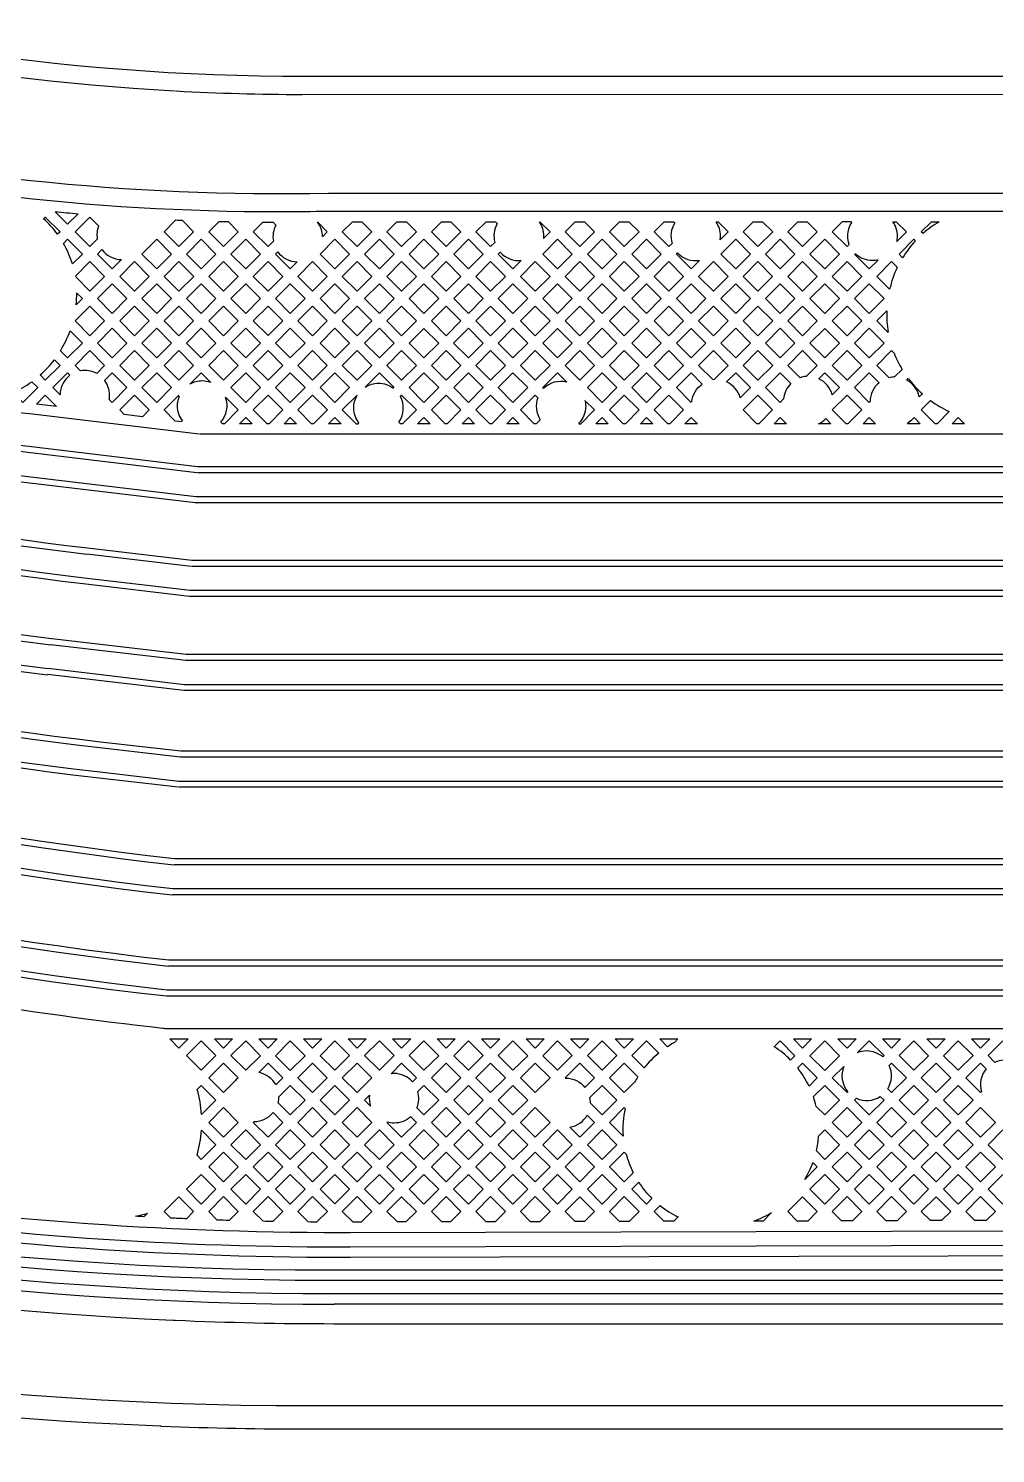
# Model space of a CAD drawing. Extents: x 3103 to 3424, y -52 to 175.
# Drawn here: x 3182.34 to 3189.28, y -17.54 to -7.31 of the extents above; entities that cross this region are included whole.
import ezdxf

# ---------------------------------------------------------------- set-up
doc = ezdxf.new("R2010")
doc.units = 0
doc.layers.add('gbr-dxf_layer0', color=7, linetype='Continuous')
doc.layers.add('gbr-outline-dxf_layer1', color=2, linetype='Continuous')

msp = doc.modelspace()

# ---------------------------------------------------------------- linework, layer by layer
at = {"layer": 'gbr-dxf_layer0'}
for p, q in [((3186.306, -7.653), (3185.036, -7.653)), ((3187.576, -7.653), (3186.306, -7.653)), ((3188.846, -7.653), (3187.576, -7.653)), ((3188.518, -9.18), (3188.426, -9.088)), ((3188.426, -9.408), (3188.497, -9.336)), ((3188.508, -9.49), (3188.426, -9.408)), ((3187.147, -9.727), (3187.251, -9.831)), ((3182.563, -9.938), (3182.511, -9.887)), ((3186.987, -9.887), (3187.093, -9.993)), ((3182.538, -10.022), (3182.394, -10.005)), ((3183.416, -9.941), (3183.31, -10.047)), ((3184.695, -9.941), (3184.589, -10.047)), ((3183.941, -10.146), (3183.851, -10.146)), ((3184.26, -10.146), (3184.171, -10.146)), ((3184.58, -10.146), (3184.491, -10.146)), ((3185.219, -10.146), (3185.13, -10.146)), ((3185.539, -10.146), (3185.45, -10.146)), ((3185.859, -10.146), (3185.769, -10.146)), ((3186.498, -10.146), (3186.409, -10.146)), ((3186.818, -10.146), (3186.729, -10.146)), ((3187.138, -10.146), (3187.048, -10.146)), ((3187.777, -10.146), (3187.688, -10.146)), ((3188.097, -10.146), (3188.007, -10.146)), ((3188.417, -10.146), (3188.327, -10.146)), ((3188.736, -10.146), (3188.647, -10.146)), ((3189.056, -10.146), (3188.967, -10.146)), ((3191.561, -10.714), (3183.536, -10.714)), ((3183.505, -11.171), (3182.756, -11.082)), ((3191.561, -11.171), (3183.508, -11.171)), ((3183.465, -11.846), (3182.498, -11.733)), ((3191.566, -11.846), (3183.468, -11.846)), ((3183.452, -12.061), (3182.472, -11.947)), ((3191.566, -12.062), (3183.455, -12.062)), ((3183.425, -12.54), (3182.848, -12.473)), ((3191.562, -13.313), (3183.383, -13.313)), ((3191.562, -13.528), (3183.371, -13.528)), ((3191.561, -14.255), (3183.329, -14.255)), ((3183.351, -14.563), (3183.482, -14.563)), ((3183.671, -14.563), (3183.801, -14.563)), ((3183.99, -14.563), (3184.121, -14.563)), ((3184.31, -14.563), (3184.441, -14.563)), ((3184.63, -14.563), (3184.76, -14.563)), ((3184.95, -14.563), (3185.08, -14.563)), ((3185.269, -14.563), (3185.4, -14.563)), ((3185.589, -14.563), (3185.72, -14.563)), ((3185.909, -14.563), (3186.039, -14.563)), ((3186.228, -14.563), (3186.359, -14.563)), ((3186.548, -14.563), (3186.679, -14.563)), ((3186.868, -14.563), (3186.998, -14.563)), ((3187.827, -14.563), (3187.958, -14.563)), ((3188.147, -14.563), (3188.277, -14.563)), ((3188.466, -14.563), (3188.597, -14.563)), ((3188.786, -14.563), (3188.917, -14.563)), ((3189.106, -14.563), (3189.236, -14.563)), ((3188.106, -14.842), (3188.189, -14.76)), ((3184.749, -15.002), (3184.784, -14.967)), ((3184.792, -15.045), (3184.749, -15.002)), ((3186.605, -15.26), (3186.507, -15.162)), ((3190.012, -15.941), (3184.646, -15.954)), ((3184.646, -16.056), (3190.012, -16.042))]:
    msp.add_line(p, q, dxfattribs=at)
at = {"layer": 'gbr-dxf_layer0', "linetype": 'Continuous'}
for points in [[(3185.036, -7.653), (3184.489, -7.653, -0.154892), (3174.641, -4.636, 0.091197), (3169.846, -2.465, 0.044548), (3167.16, -2.062)], [(3169.713, -2.564, -0.079641), (3169.721, -2.566, -0.001637), (3169.816, -2.589, -0.024256), (3171.155, -2.991, -0.02103), (3172.28, -3.443, -0.018687), (3173.245, -3.923, -0.026283), (3174.535, -4.717, 0.139031), (3183.385, -7.756)], [(3201.619, -5.116, 0.007658), (3201.175, -5.149, -0.00973), (3201.169, -5.15, 0.078656), (3196.76, -6.263, -0.080983), (3191.401, -7.595, -0.018393), (3191.388, -7.596, -0.018355), (3190.13, -7.653, -0.019843), (3190.116, -7.653, -0.016245), (3190.105, -7.653, -0.001648), (3189.993, -7.653), (3188.846, -7.653)], [(3194.915, -7.806, -0.054613), (3194.91, -7.807, -0.069281), (3189.993, -8.492), (3184.489, -8.492, -0.126131), (3176.259, -6.562)], [(3183.561, -10.221), (3182.365, -10.078, -0.015657), (3181.207, -9.902, -0.16381), (3181.099, -9.938, -0.262677), (3180.947, -9.852, -0.013726), (3179.945, -9.625, -0.17168), (3179.833, -9.664, -0.308613), (3179.668, -9.551, -0.074387), (3174.599, -7.319)], [(3183.546, -10.498), (3182.332, -10.353, -0.111451), (3174.451, -7.553)], [(3174.475, -7.515, 0.111451), (3182.338, -10.308), (3183.55, -10.453), (3191.562, -10.453, 0.097445), (3195.403, -9.698, -0.02167), (3195.668, -9.599)], [(3183.533, -10.714), (3182.306, -10.567, -0.111452), (3174.336, -7.735)], [(3174.36, -7.697, 0.111452), (3182.312, -10.522), (3183.537, -10.669), (3191.561, -10.669)], [(3183.391, -7.756, -0.058297), (3183.397, -7.757, 0.01317), (3184.3, -7.782), (3189.995, -7.781, 0.01304), (3190.896, -7.757, -0.057567), (3190.902, -7.756), (3190.91, -7.756, -0.057727), (3190.915, -7.756)], [(3184.491, -8.619), (3189.051, -8.619), (3189.483, -8.619), (3189.993, -8.619, 0.065328), (3194.67, -8.006, -0.030856), (3194.691, -8, 0.001502), (3194.794, -7.972)], [(3183.492, -11.387), (3182.73, -11.296, -0.111852), (3173.582, -8.055)], [(3173.606, -8.017, 0.111852), (3182.735, -11.252), (3183.496, -11.342), (3191.562, -11.342, 0.097439), (3195.739, -10.52)], [(3180.124, -8.147, 0.059137), (3184.138, -8.623, 0.00514), (3184.49, -8.619)], [(3172.341, -8.582), (3172.842, -8.899, 0.11262), (3182.853, -12.429)], [(3182.848, -12.473, -0.11262), (3172.818, -8.937), (3172.316, -8.62)], [(3186.002, -8.696, -0.15371), (3186.034, -8.798, -0.025335), (3186.033, -8.815)], [(3187.301, -8.826, 0.039797), (3187.304, -8.798, 0.153722), (3187.272, -8.696)], [(3188.569, -8.837, 0.055582), (3188.574, -8.798, 0.153722), (3188.542, -8.696)], [(3188.874, -8.696, 0.046879), (3188.758, -8.78), (3188.745, -8.768)], [(3188.106, -8.768), (3188.212, -8.874), (3188.228, -8.858, -0.086474), (3188.218, -8.798, -0.148895), (3188.248, -8.698)], [(3182.831, -8.928), (3182.863, -8.896, 0.233908), (3183.004, -8.967)], [(3184.11, -8.928), (3184.126, -8.912, 0.233376), (3184.266, -8.983)], [(3185.708, -8.928), (3185.722, -8.914, 0.243087), (3185.874, -8.974)], [(3186.987, -8.928), (3186.996, -8.919, 0.249345), (3187.154, -8.973)], [(3188.435, -8.971, -0.055585), (3188.396, -8.975, -0.198365), (3188.27, -8.924)], [(3188.426, -9.088), (3188.532, -8.982), (3188.573, -9.023, 0.053971), (3188.518, -9.18)], [(3172.727, -9.081, 0.112619), (3182.829, -12.643), (3183.416, -12.711), (3191.554, -12.711, 0.097433), (3196.25, -11.787)], [(3183.412, -12.755), (3182.823, -12.688, -0.112619), (3172.703, -9.119)], [(3171.928, -9.236, 0.112908), (3183.384, -13.268), (3191.562, -13.268)], [(3171.813, -9.418, 0.11302), (3183.372, -13.483), (3191.562, -13.483)], [(3182.511, -9.887), (3182.617, -9.781), (3182.634, -9.798, 0.23371), (3182.563, -9.938)], [(3195.42, -9.739, -0.097445), (3191.562, -10.498), (3183.549, -10.498)], [(3187.098, -9.988, -0.217456), (3187.173, -9.861), (3187.093, -9.781), (3186.987, -9.887)], [(3171.539, -9.851, 0.113281), (3183.343, -13.995), (3191.561, -13.995, 0.09736), (3196.737, -12.977, -0.142087), (3196.764, -12.967), (3199.084, -12.259, -0.071728), (3202.237, -11.771)], [(3183.645, -9.85, 0.087795), (3183.584, -9.839, 0.133356), (3183.494, -9.863)], [(3184.753, -9.883, -0.143242), (3184.849, -9.855, -0.164107), (3184.957, -9.891)], [(3186.2, -9.847, 0.258397), (3186.034, -9.893), (3186.028, -9.887)], [(3183.444, -10.126, -0.166447), (3183.406, -10.017, -0.103399), (3183.421, -9.946)], [(3184.589, -10.047), (3184.688, -10.146), (3184.703, -10.146), (3184.708, -10.14, -0.164096), (3184.671, -10.033, -0.134621), (3184.696, -9.942)], [(3186.331, -9.979, -0.058936), (3186.336, -10.02, -0.196531), (3186.285, -10.145)], [(3188.745, -10.047), (3188.812, -9.98, 0.050416), (3188.946, -10.059)], [(3171.424, -10.033, 0.113389), (3183.33, -14.21), (3191.561, -14.21)], [(3188.007, -10.146, 0.09107), (3188.06, -10.109), (3188.097, -10.146)], [(3188.647, -10.146), (3188.659, -10.133, 0.064708), (3188.693, -10.102), (3188.736, -10.146)], [(3191.562, -10.222), (3190.678, -10.222, -0.073646), (3190.626, -10.229, -0.073633), (3190.575, -10.222), (3183.566, -10.222)], [(3171.277, -10.267, 0.087103), (3180.379, -14.003, 0.026027), (3183.3, -14.485)], [(3195.756, -10.561, -0.097439), (3191.562, -11.387), (3183.495, -11.387)], [(3144.16, -11.265, -0.068819), (3144.323, -11.186), (3144.442, -11.147, -0.075403), (3144.467, -11.143), (3167.518, -11.143, -0.034266), (3167.571, -11.147), (3167.962, -11.201, -0.096807), (3170.038, -12.244), (3170.813, -12.721, 0.127689), (3183.375, -16.582), (3183.384, -16.582, -0.055467), (3183.389, -16.582, 0.010906), (3184.529, -16.607), (3190.008, -16.607, 0.010952), (3191.144, -16.582, -0.055702), (3191.15, -16.582), (3191.158, -16.582, 0.090213), (3200.211, -14.517, -0.101418), (3202.461, -14.055)], [(3218.002, -17.373), (3212.812, -16.458), (3212.545, -16.354), (3203.367, -14.736, 0.143732), (3200.29, -15.079, -0.100607), (3189.865, -17.198), (3184.364, -17.198, -0.15063), (3169.33, -12.563, 0.128354), (3166.723, -11.607, -0.064739), (3166.717, -11.607, -0.058104), (3166.711, -11.606, 0.023513), (3166.195, -11.581), (3146.046, -11.581), (3145.299, -11.613)], [(3182.853, -12.429), (3183.429, -12.495), (3191.554, -12.495, 0.097431), (3196.168, -11.587)], [(3196.185, -11.629, -0.097436), (3191.554, -12.54), (3183.427, -12.54)], [(3166.636, -11.743), (3166.711, -11.772, -0.12627), (3169.202, -12.676), (3169.813, -13.082, 0.002981), (3170.083, -13.253), (3170.529, -13.527, 0.013182), (3171.762, -14.224), (3172.284, -14.494), (3172.735, -14.716, 0.097311), (3182.765, -17.316), (3183.282, -17.341, -0.055033), (3183.288, -17.342, 0.010023), (3184.365, -17.363), (3189.865, -17.363, 0.010023), (3190.941, -17.342, -0.055026), (3190.947, -17.341), (3190.956, -17.341, 0.000637), (3191.02, -17.339, -0.055256), (3191.026, -17.338), (3191.035, -17.338, 0.003901), (3191.453, -17.316, -0.059518), (3191.459, -17.316)], [(3196.275, -11.825), (3196.267, -11.828, -0.097428), (3191.554, -12.756), (3183.415, -12.756)], [(3170.405, -12.009), (3170.977, -12.365, 0.140029), (3184.474, -16.221), (3190.004, -16.221)], [(3190.004, -16.297), (3184.474, -16.297, -0.140029), (3170.937, -12.43), (3170.365, -12.074)], [(3171.562, -12.489, 0.084449), (3180.54, -15.74), (3180.697, -15.765, 0.03745), (3184.58, -16.056)], [(3196.764, -13.013, -0.091001), (3196.757, -13.018, -0.097419), (3191.561, -14.04), (3183.342, -14.04)], [(3183.301, -14.486, 0.027333), (3183.329, -14.487), (3191.561, -14.487, 0.051907), (3194.479, -14.183, -0.127354), (3194.565, -14.161, -0.021246), (3194.58, -14.162, 0.043243), (3196.916, -13.436)], [(3209.379, -14.713), (3203.304, -13.642, 0.032961), (3202.474, -13.587, 0.10054), (3200.011, -14.088, -0.10054), (3190.013, -16.119), (3184.646, -16.132)], [(3184.53, -16.391), (3190.008, -16.391, 0.10141), (3200.127, -14.317, -0.10141), (3202.461, -13.839, -0.04577), (3203.541, -13.938)], [(3203.527, -14.013, 0.04577), (3202.461, -13.915, 0.10141), (3200.156, -14.388, -0.10141), (3190.008, -16.467), (3184.53, -16.467)], [(3186.998, -14.563), (3186.973, -14.589, 0.020747), (3186.923, -14.619), (3186.868, -14.563)], [(3186.189, -14.844, -0.005321), (3186.192, -14.844, -0.228273), (3186.331, -14.911), (3186.4, -14.842), (3186.294, -14.736), (3186.188, -14.842)], [(3188.189, -14.76, 0.280423), (3188.218, -14.942), (3188.212, -14.948), (3188.106, -14.842)], [(3184.909, -15.162), (3185.015, -15.268), (3185.121, -15.162), (3185.08, -15.121, -0.185798), (3184.961, -15.167, -0.070494), (3184.911, -15.16)], [(3186.507, -15.162), (3186.613, -15.056), (3186.619, -15.061, 0.071093), (3186.605, -15.26)], [(3184.646, -15.954, -0.000669), (3184.58, -15.954, -0.037446), (3180.713, -15.664)], [(3184.646, -16.132, -0.000672), (3184.58, -16.132, -0.03745), (3180.686, -15.84)], [(3183.19, -15.814), (3183.165, -15.839, -0.000634), (3183.104, -15.836)], [(3186.827, -15.801), (3186.87, -15.759, 0.054842), (3187, -15.841)]]:
    msp.add_lwpolyline(points, format="xyb", dxfattribs=at)
for points in [[(3182.445, -8.675), (3182.457, -8.662), (3182.563, -8.768), (3182.545, -8.786, 0.052785)], [(3182.671, -8.768), (3182.777, -8.662), (3182.84, -8.725, 0.138252), (3182.83, -8.821), (3182.777, -8.874)], [(3183.31, -8.768), (3183.395, -8.683, 0.000697), (3183.439, -8.685), (3183.522, -8.768), (3183.416, -8.874)], [(3183.63, -8.768), (3183.704, -8.694, 0.00098), (3183.769, -8.695), (3183.842, -8.768), (3183.736, -8.874)], [(3185.548, -8.768), (3185.621, -8.696), (3185.688, -8.696), (3185.701, -8.709, 0.199042), (3185.684, -8.844), (3185.654, -8.874)], [(3186.827, -8.768), (3186.9, -8.696), (3186.967, -8.696), (3186.975, -8.704, 0.218759), (3186.956, -8.851), (3186.933, -8.874)], [(3183.95, -8.768), (3184.019, -8.699, 0.001101), (3184.093, -8.699), (3184.113, -8.72, 0.171379), (3184.094, -8.836), (3184.056, -8.874)], [(3188.586, -8.928), (3188.692, -8.822), (3188.703, -8.834, 0.049231), (3188.611, -8.954)], [(3182.42, -9.796, 0.047625), (3182.522, -9.686), (3182.563, -9.727), (3182.457, -9.833)], [(3182.671, -9.727), (3182.777, -9.621), (3182.883, -9.727), (3182.826, -9.785, 0.170066), (3182.71, -9.766)], [(3187.786, -9.727), (3187.892, -9.621), (3187.998, -9.727), (3187.919, -9.806, 0.063904), (3187.875, -9.816)], [(3188.426, -9.727), (3188.532, -9.621), (3188.55, -9.639, 0.042725), (3188.608, -9.757), (3188.554, -9.81, 0.057403), (3188.514, -9.816)], [(3182.883, -9.835), (3182.937, -9.781), (3183.043, -9.887), (3182.937, -9.993), (3182.916, -9.972, 0.043639), (3182.918, -9.941, 0.160959)], [(3187.348, -9.846), (3187.413, -9.781), (3187.519, -9.887), (3187.446, -9.96, 0.221886)], [(3187.626, -9.887), (3187.732, -9.781), (3187.809, -9.857, 0.177335), (3187.757, -9.968), (3187.732, -9.993)], [(3188.01, -9.823), (3188.052, -9.781), (3188.158, -9.887), (3188.106, -9.939, 0.222226)], [(3188.266, -9.887), (3188.372, -9.781), (3188.442, -9.852, 0.219979), (3188.378, -9.986), (3188.372, -9.993)], [(3188.641, -9.832), (3188.651, -9.821, 0.048831), (3188.753, -9.932), (3188.731, -9.954, 0.223935)], [(3182.227, -9.923, 0.04913), (3182.36, -9.844), (3182.404, -9.887), (3182.297, -9.993)], [(3184.996, -10.134, 0.279565), (3185.006, -9.95), (3185.015, -9.941), (3185.121, -10.047), (3185.022, -10.146), (3185.007, -10.146)], [(3185.868, -10.047), (3185.974, -9.941), (3185.992, -9.959, 0.23718), (3186.01, -10.117), (3185.981, -10.146), (3185.967, -10.146)], [(3186.667, -14.682), (3186.773, -14.577), (3186.861, -14.664, 0.053397), (3186.756, -14.771)], [(3187.69, -14.619), (3187.732, -14.577), (3187.838, -14.683), (3187.807, -14.714, 0.053734)], [(3188.286, -14.662), (3188.372, -14.577), (3188.478, -14.682), (3188.469, -14.692, 0.178221), (3188.353, -14.649, 0.097377)], [(3189.225, -14.682), (3189.331, -14.577), (3189.437, -14.683), (3189.398, -14.722, 0.181914), (3189.273, -14.731)], [(3183.63, -14.842), (3183.736, -14.736), (3183.842, -14.842, 0.051721), (3183.816, -14.868), (3183.736, -14.948)], [(3183.989, -14.804), (3184.056, -14.736), (3184.162, -14.842), (3184.112, -14.893, 0.224236)], [(3184.939, -14.813), (3185.015, -14.736), (3185.121, -14.842), (3185.093, -14.87, 0.213124), (3184.961, -14.811, 0.030977)], [(3186.507, -14.842), (3186.613, -14.736), (3186.711, -14.834, 0.016703), (3186.687, -14.874), (3186.613, -14.948)], [(3188.504, -14.921, 0.251721), (3188.515, -14.753), (3188.532, -14.736), (3188.638, -14.842), (3188.532, -14.948)], [(3189.065, -14.842), (3189.171, -14.736), (3189.212, -14.777, 0.253124), (3189.177, -14.943), (3189.171, -14.948)], [(3184.128, -15.021, 0.060509), (3184.134, -14.978), (3184.216, -14.896), (3184.322, -15.002), (3184.216, -15.108)], [(3185.125, -15.058, 0.171466), (3185.131, -14.94), (3185.175, -14.896), (3185.281, -15.002), (3185.175, -15.108)], [(3187.971, -14.977), (3188.052, -14.896), (3188.158, -15.002), (3188.052, -15.108), (3187.991, -15.047, 0.025953)], [(3188.266, -15.002), (3188.279, -14.989, 0.258314), (3188.451, -14.976), (3188.478, -15.002), (3188.372, -15.108)], [(3183.95, -15.162), (3183.956, -15.156, 0.222084), (3184.092, -15.092), (3184.162, -15.162), (3184.056, -15.268)], [(3186.223, -15.197, 0.224538), (3186.347, -15.109), (3186.4, -15.162), (3186.294, -15.268)], [(3187.992, -15.367, 0.038719), (3188.008, -15.26), (3188.052, -15.216), (3188.158, -15.322), (3188.052, -15.428)], [(3186.508, -15.482), (3186.613, -15.376), (3186.627, -15.39, 0.050959), (3186.678, -15.523), (3186.613, -15.588)], [(3186.667, -15.642), (3186.717, -15.592, 0.053735), (3186.812, -15.708), (3186.773, -15.748)], [(3183.311, -15.801), (3183.416, -15.696), (3183.522, -15.801), (3183.47, -15.854, -0.001099), (3183.358, -15.849)], [(3183.63, -15.801), (3183.736, -15.695), (3183.842, -15.801), (3183.778, -15.866, -0.000865), (3183.692, -15.863)], [(3183.95, -15.801), (3184.056, -15.695), (3184.162, -15.801), (3184.09, -15.873, -0.000707), (3184.021, -15.872)], [(3184.27, -15.801), (3184.376, -15.695), (3184.482, -15.801), (3184.405, -15.878, -0.000623), (3184.345, -15.877)]]:
    msp.add_lwpolyline(points, format="xyb", close=True, dxfattribs=at)
for points in [[(3182.693, -8.639), (3182.617, -8.714), (3182.527, -8.624)], [(3186.033, -8.815), (3186.08, -8.768), (3186.008, -8.696)], [(3187.272, -8.696), (3187.286, -8.696), (3187.359, -8.768), (3187.301, -8.826)], [(3188.245, -8.696), (3188.178, -8.696), (3188.106, -8.768)], [(3188.542, -8.696), (3188.565, -8.696), (3188.638, -8.768), (3188.569, -8.837)], [(3188.745, -8.768), (3188.818, -8.696), (3188.874, -8.696)], [(3184.41, -8.697), (3184.481, -8.768), (3184.447, -8.803)], [(3182.588, -8.851), (3182.617, -8.822), (3182.723, -8.928), (3182.652, -8.999)], [(3182.673, -9.09), (3182.777, -9.194), (3182.883, -9.088), (3182.777, -8.982), (3182.673, -9.086)], [(3183.004, -8.967), (3182.937, -9.034), (3182.831, -8.928)], [(3184.266, -8.983), (3184.216, -9.034), (3184.11, -8.928)], [(3185.874, -8.974), (3185.814, -9.034), (3185.708, -8.928)], [(3187.154, -8.973), (3187.093, -9.034), (3186.987, -8.928)], [(3188.266, -8.928), (3188.372, -9.034), (3188.435, -8.971)], [(3182.683, -9.208), (3182.723, -9.248), (3182.678, -9.292)], [(3182.635, -9.479), (3182.723, -9.567), (3182.617, -9.673), (3182.566, -9.622)], [(3187.256, -9.831), (3187.359, -9.727), (3187.253, -9.621), (3187.147, -9.727)], [(3183.494, -9.863), (3183.576, -9.781), (3183.645, -9.85)], [(3184.961, -9.887), (3184.855, -9.781), (3184.753, -9.883)], [(3186.028, -9.887), (3186.134, -9.781), (3186.2, -9.847)], [(3182.394, -10.005), (3182.457, -9.941), (3182.538, -10.022)], [(3183.751, -9.956), (3183.842, -10.047), (3183.743, -10.146), (3183.729, -10.146), (3183.717, -10.134)], [(3186.286, -10.146), (3186.301, -10.146), (3186.4, -10.047), (3186.331, -9.979)], [(3183.31, -10.047), (3183.387, -10.124), (3183.439, -10.13)], [(3183.851, -10.146), (3183.896, -10.101), (3183.941, -10.146)], [(3184.171, -10.146), (3184.216, -10.101), (3184.26, -10.146)], [(3184.491, -10.146), (3184.535, -10.101), (3184.58, -10.146)], [(3185.13, -10.146), (3185.175, -10.101), (3185.219, -10.146)], [(3185.45, -10.146), (3185.495, -10.101), (3185.539, -10.146)], [(3185.769, -10.146), (3185.814, -10.101), (3185.859, -10.146)], [(3186.409, -10.146), (3186.454, -10.101), (3186.498, -10.146)], [(3186.729, -10.146), (3186.773, -10.101), (3186.818, -10.146)], [(3187.048, -10.146), (3187.093, -10.101), (3187.138, -10.146)], [(3187.688, -10.146), (3187.732, -10.101), (3187.777, -10.146)], [(3188.327, -10.146), (3188.372, -10.101), (3188.417, -10.146)], [(3188.946, -10.059), (3188.859, -10.146), (3188.844, -10.146), (3188.745, -10.047)], [(3188.967, -10.146), (3189.011, -10.101), (3189.056, -10.146)], [(3182.761, -11.038), (3183.509, -11.126), (3191.561, -11.126)], [(3182.503, -11.688), (3183.469, -11.801), (3191.566, -11.801)], [(3182.478, -11.902), (3183.457, -12.017), (3191.566, -12.017)], [(3183.482, -14.563), (3183.416, -14.629), (3183.351, -14.563)], [(3183.801, -14.563), (3183.736, -14.629), (3183.671, -14.563)], [(3184.121, -14.563), (3184.056, -14.629), (3183.99, -14.563)], [(3184.441, -14.563), (3184.376, -14.629), (3184.31, -14.563)], [(3184.76, -14.563), (3184.695, -14.629), (3184.63, -14.563)], [(3185.08, -14.563), (3185.015, -14.629), (3184.95, -14.563)], [(3185.4, -14.563), (3185.335, -14.629), (3185.269, -14.563)], [(3185.72, -14.563), (3185.654, -14.629), (3185.589, -14.563)], [(3186.039, -14.563), (3185.974, -14.629), (3185.909, -14.563)], [(3186.359, -14.563), (3186.294, -14.629), (3186.228, -14.563)], [(3186.679, -14.563), (3186.613, -14.629), (3186.548, -14.563)], [(3187.958, -14.563), (3187.892, -14.629), (3187.827, -14.563)], [(3188.277, -14.563), (3188.212, -14.629), (3188.147, -14.563)], [(3188.597, -14.563), (3188.532, -14.629), (3188.466, -14.563)], [(3188.917, -14.563), (3188.851, -14.629), (3188.786, -14.563)], [(3189.236, -14.563), (3189.171, -14.629), (3189.106, -14.563)], [(3187.858, -14.771), (3187.892, -14.736), (3187.998, -14.842), (3187.94, -14.901)], [(3183.548, -14.925), (3183.576, -14.896), (3183.682, -15.002), (3183.579, -15.106)], [(3186.37, -15.025), (3186.454, -15.108), (3186.56, -15.002), (3186.454, -14.896), (3186.366, -14.984)], [(3183.578, -15.218), (3183.682, -15.322), (3183.576, -15.428), (3183.547, -15.398)], [(3187.967, -15.45), (3187.998, -15.482), (3187.909, -15.571)], [(3187, -15.841), (3186.969, -15.872), (3186.898, -15.872), (3186.827, -15.801)], [(3187.67, -15.81), (3187.61, -15.87), (3187.542, -15.871)]]:
    msp.add_lwpolyline(points, dxfattribs=at)
for points in [[(3184.589, -8.768), (3184.662, -8.696), (3184.729, -8.696), (3184.801, -8.768), (3184.695, -8.874)], [(3184.909, -8.768), (3184.981, -8.696), (3185.049, -8.696), (3185.121, -8.768), (3185.015, -8.874)], [(3185.229, -8.768), (3185.301, -8.696), (3185.368, -8.696), (3185.441, -8.768), (3185.335, -8.874)], [(3186.188, -8.768), (3186.26, -8.696), (3186.327, -8.696), (3186.4, -8.768), (3186.294, -8.874)], [(3186.507, -8.768), (3186.58, -8.696), (3186.647, -8.696), (3186.719, -8.768), (3186.613, -8.874)], [(3187.467, -8.768), (3187.539, -8.696), (3187.606, -8.696), (3187.679, -8.768), (3187.573, -8.874)], [(3187.786, -8.768), (3187.859, -8.696), (3187.926, -8.696), (3187.998, -8.768), (3187.892, -8.874)], [(3183.151, -8.928), (3183.257, -8.822), (3183.363, -8.928), (3183.257, -9.034)], [(3183.47, -8.928), (3183.576, -8.822), (3183.682, -8.928), (3183.576, -9.034)], [(3183.79, -8.928), (3183.896, -8.822), (3184.002, -8.928), (3183.896, -9.034)], [(3184.429, -8.928), (3184.535, -8.822), (3184.641, -8.928), (3184.535, -9.034)], [(3184.749, -8.928), (3184.855, -8.822), (3184.961, -8.928), (3184.855, -9.034)], [(3185.069, -8.928), (3185.175, -8.822), (3185.281, -8.928), (3185.175, -9.034)], [(3185.389, -8.928), (3185.494, -8.822), (3185.6, -8.928), (3185.495, -9.034)], [(3186.028, -8.928), (3186.134, -8.822), (3186.24, -8.928), (3186.134, -9.034)], [(3186.348, -8.928), (3186.454, -8.822), (3186.56, -8.928), (3186.454, -9.034)], [(3186.667, -8.928), (3186.773, -8.822), (3186.879, -8.928), (3186.773, -9.034)], [(3187.307, -8.928), (3187.413, -8.822), (3187.519, -8.928), (3187.413, -9.034)], [(3187.626, -8.928), (3187.732, -8.822), (3187.838, -8.928), (3187.732, -9.034)], [(3187.946, -8.928), (3188.052, -8.822), (3188.158, -8.928), (3188.052, -9.034)], [(3182.991, -9.088), (3183.097, -8.982), (3183.203, -9.088), (3183.097, -9.194)], [(3183.31, -9.088), (3183.416, -8.982), (3183.523, -9.088), (3183.416, -9.194)], [(3183.63, -9.088), (3183.736, -8.982), (3183.842, -9.088), (3183.736, -9.194)], [(3183.95, -9.088), (3184.056, -8.982), (3184.162, -9.088), (3184.056, -9.194)], [(3184.27, -9.088), (3184.375, -8.982), (3184.481, -9.088), (3184.375, -9.194)], [(3184.589, -9.088), (3184.695, -8.982), (3184.801, -9.088), (3184.695, -9.194)], [(3184.909, -9.088), (3185.015, -8.982), (3185.121, -9.088), (3185.015, -9.194)], [(3185.229, -9.088), (3185.335, -8.982), (3185.441, -9.088), (3185.335, -9.194)], [(3185.548, -9.088), (3185.654, -8.982), (3185.76, -9.088), (3185.654, -9.194)], [(3185.868, -9.088), (3185.974, -8.982), (3186.08, -9.088), (3185.974, -9.194)], [(3186.188, -9.088), (3186.294, -8.982), (3186.4, -9.088), (3186.294, -9.194)], [(3186.508, -9.088), (3186.613, -8.982), (3186.719, -9.088), (3186.613, -9.194)], [(3186.827, -9.088), (3186.933, -8.982), (3187.039, -9.088), (3186.933, -9.194)], [(3187.147, -9.088), (3187.253, -8.982), (3187.359, -9.088), (3187.253, -9.194)], [(3187.467, -9.088), (3187.573, -8.982), (3187.678, -9.088), (3187.573, -9.194)], [(3187.786, -9.088), (3187.892, -8.982), (3187.998, -9.088), (3187.892, -9.194)], [(3188.106, -9.088), (3188.212, -8.982), (3188.318, -9.088), (3188.212, -9.194)], [(3182.831, -9.248), (3182.937, -9.142), (3183.043, -9.248), (3182.937, -9.354)], [(3183.151, -9.248), (3183.257, -9.142), (3183.363, -9.248), (3183.257, -9.354)], [(3183.47, -9.248), (3183.576, -9.142), (3183.682, -9.248), (3183.576, -9.354)], [(3183.79, -9.248), (3183.896, -9.142), (3184.002, -9.248), (3183.896, -9.354)], [(3184.11, -9.248), (3184.216, -9.142), (3184.322, -9.248), (3184.216, -9.354)], [(3184.429, -9.248), (3184.535, -9.142), (3184.641, -9.248), (3184.535, -9.354)], [(3184.749, -9.248), (3184.855, -9.142), (3184.961, -9.248), (3184.855, -9.354)], [(3185.069, -9.248), (3185.175, -9.142), (3185.281, -9.248), (3185.175, -9.354)], [(3185.389, -9.248), (3185.495, -9.142), (3185.6, -9.248), (3185.494, -9.354)], [(3185.708, -9.248), (3185.814, -9.142), (3185.92, -9.248), (3185.814, -9.354)], [(3186.028, -9.248), (3186.134, -9.142), (3186.24, -9.248), (3186.134, -9.354)], [(3186.348, -9.248), (3186.454, -9.142), (3186.56, -9.248), (3186.454, -9.354)], [(3186.667, -9.248), (3186.773, -9.142), (3186.879, -9.248), (3186.773, -9.354)], [(3186.987, -9.248), (3187.093, -9.142), (3187.199, -9.248), (3187.093, -9.354)], [(3187.307, -9.248), (3187.413, -9.142), (3187.519, -9.248), (3187.413, -9.354)], [(3187.626, -9.248), (3187.732, -9.142), (3187.838, -9.248), (3187.732, -9.354)], [(3187.946, -9.248), (3188.052, -9.142), (3188.158, -9.248), (3188.052, -9.354)], [(3188.266, -9.248), (3188.372, -9.142), (3188.478, -9.248), (3188.372, -9.354)], [(3182.671, -9.408), (3182.777, -9.302), (3182.883, -9.408), (3182.777, -9.514)], [(3182.991, -9.408), (3183.097, -9.302), (3183.203, -9.408), (3183.097, -9.514)], [(3183.311, -9.408), (3183.416, -9.302), (3183.522, -9.408), (3183.416, -9.514)], [(3183.63, -9.408), (3183.736, -9.302), (3183.842, -9.408), (3183.736, -9.514)], [(3183.95, -9.408), (3184.056, -9.302), (3184.162, -9.408), (3184.056, -9.513)], [(3184.269, -9.408), (3184.375, -9.302), (3184.481, -9.408), (3184.375, -9.514)], [(3184.589, -9.408), (3184.695, -9.302), (3184.801, -9.408), (3184.695, -9.514)], [(3184.909, -9.408), (3185.015, -9.302), (3185.121, -9.408), (3185.015, -9.514)], [(3185.229, -9.408), (3185.335, -9.302), (3185.441, -9.408), (3185.335, -9.514)], [(3185.548, -9.408), (3185.654, -9.302), (3185.76, -9.408), (3185.654, -9.514)], [(3185.868, -9.408), (3185.974, -9.302), (3186.08, -9.408), (3185.974, -9.514)], [(3186.188, -9.408), (3186.294, -9.302), (3186.4, -9.408), (3186.294, -9.514)], [(3186.507, -9.408), (3186.613, -9.302), (3186.719, -9.408), (3186.613, -9.514)], [(3186.827, -9.408), (3186.933, -9.302), (3187.039, -9.408), (3186.933, -9.514)], [(3187.147, -9.408), (3187.253, -9.302), (3187.359, -9.408), (3187.253, -9.514)], [(3187.467, -9.408), (3187.573, -9.302), (3187.679, -9.408), (3187.573, -9.514)], [(3187.786, -9.408), (3187.892, -9.302), (3187.998, -9.408), (3187.892, -9.514)], [(3188.106, -9.408), (3188.212, -9.302), (3188.318, -9.408), (3188.212, -9.514)], [(3182.831, -9.567), (3182.937, -9.461), (3183.043, -9.567), (3182.937, -9.673)], [(3183.151, -9.567), (3183.257, -9.461), (3183.363, -9.567), (3183.257, -9.673)], [(3183.47, -9.567), (3183.576, -9.461), (3183.682, -9.567), (3183.576, -9.673)], [(3183.79, -9.567), (3183.896, -9.461), (3184.002, -9.567), (3183.896, -9.673)], [(3184.11, -9.567), (3184.216, -9.461), (3184.322, -9.567), (3184.216, -9.673)], [(3184.429, -9.567), (3184.535, -9.461), (3184.641, -9.567), (3184.535, -9.673)], [(3184.749, -9.567), (3184.855, -9.461), (3184.961, -9.567), (3184.855, -9.673)], [(3185.069, -9.567), (3185.175, -9.462), (3185.281, -9.567), (3185.175, -9.673)], [(3185.388, -9.567), (3185.494, -9.461), (3185.6, -9.567), (3185.494, -9.673)], [(3185.708, -9.567), (3185.814, -9.461), (3185.92, -9.567), (3185.814, -9.673)], [(3186.028, -9.567), (3186.134, -9.462), (3186.24, -9.567), (3186.134, -9.673)], [(3186.348, -9.567), (3186.454, -9.461), (3186.56, -9.567), (3186.454, -9.673)], [(3186.667, -9.567), (3186.773, -9.461), (3186.879, -9.567), (3186.773, -9.673)], [(3186.987, -9.567), (3187.093, -9.462), (3187.199, -9.567), (3187.093, -9.673)], [(3187.307, -9.567), (3187.413, -9.461), (3187.519, -9.567), (3187.413, -9.673)], [(3187.626, -9.567), (3187.732, -9.461), (3187.838, -9.567), (3187.732, -9.673)], [(3187.946, -9.567), (3188.052, -9.462), (3188.158, -9.567), (3188.052, -9.673)], [(3188.266, -9.567), (3188.372, -9.461), (3188.478, -9.567), (3188.372, -9.673)], [(3182.991, -9.727), (3183.097, -9.621), (3183.203, -9.727), (3183.097, -9.833)], [(3183.311, -9.727), (3183.416, -9.621), (3183.522, -9.727), (3183.416, -9.833)], [(3183.63, -9.727), (3183.736, -9.621), (3183.842, -9.727), (3183.736, -9.833)], [(3183.95, -9.727), (3184.056, -9.621), (3184.162, -9.727), (3184.056, -9.833)], [(3184.27, -9.727), (3184.375, -9.621), (3184.481, -9.727), (3184.376, -9.833)], [(3184.589, -9.727), (3184.695, -9.621), (3184.801, -9.727), (3184.695, -9.833)], [(3184.909, -9.727), (3185.015, -9.621), (3185.121, -9.727), (3185.015, -9.833)], [(3185.229, -9.727), (3185.335, -9.621), (3185.441, -9.727), (3185.335, -9.833)], [(3185.548, -9.727), (3185.654, -9.621), (3185.76, -9.727), (3185.654, -9.833)], [(3185.868, -9.727), (3185.974, -9.621), (3186.08, -9.727), (3185.974, -9.833)], [(3186.188, -9.727), (3186.294, -9.621), (3186.4, -9.727), (3186.294, -9.833)], [(3186.507, -9.727), (3186.613, -9.621), (3186.719, -9.727), (3186.613, -9.833)], [(3186.827, -9.727), (3186.933, -9.621), (3187.039, -9.727), (3186.933, -9.833)], [(3187.467, -9.727), (3187.573, -9.621), (3187.679, -9.727), (3187.573, -9.833)], [(3188.106, -9.727), (3188.212, -9.621), (3188.318, -9.727), (3188.212, -9.833)], [(3183.151, -9.887), (3183.257, -9.781), (3183.363, -9.887), (3183.257, -9.993)], [(3183.79, -9.887), (3183.896, -9.781), (3184.002, -9.887), (3183.896, -9.993)], [(3184.11, -9.887), (3184.216, -9.781), (3184.322, -9.887), (3184.216, -9.993)], [(3184.429, -9.887), (3184.535, -9.781), (3184.641, -9.887), (3184.535, -9.993)], [(3185.069, -9.887), (3185.175, -9.781), (3185.281, -9.887), (3185.175, -9.993)], [(3185.389, -9.887), (3185.494, -9.781), (3185.6, -9.887), (3185.495, -9.993)], [(3185.708, -9.887), (3185.814, -9.781), (3185.92, -9.887), (3185.814, -9.993)], [(3186.348, -9.887), (3186.454, -9.781), (3186.56, -9.887), (3186.454, -9.993)], [(3186.667, -9.887), (3186.773, -9.781), (3186.879, -9.887), (3186.773, -9.993)], [(3182.991, -10.047), (3183.097, -9.941), (3183.203, -10.047), (3183.154, -10.096), (3183.024, -10.08)], [(3183.95, -10.047), (3184.056, -9.941), (3184.162, -10.047), (3184.063, -10.146), (3184.049, -10.146)], [(3184.27, -10.047), (3184.376, -9.941), (3184.482, -10.047), (3184.383, -10.146), (3184.368, -10.146)], [(3185.229, -10.047), (3185.335, -9.941), (3185.441, -10.047), (3185.342, -10.146), (3185.327, -10.146)], [(3185.548, -10.047), (3185.654, -9.941), (3185.76, -10.047), (3185.662, -10.146), (3185.647, -10.146)], [(3186.508, -10.047), (3186.613, -9.941), (3186.719, -10.047), (3186.621, -10.146), (3186.606, -10.146)], [(3186.827, -10.047), (3186.933, -9.941), (3187.039, -10.047), (3186.941, -10.146), (3186.926, -10.146)], [(3187.467, -10.047), (3187.573, -9.941), (3187.678, -10.047), (3187.58, -10.146), (3187.565, -10.146)], [(3188.106, -10.047), (3188.212, -9.941), (3188.318, -10.047), (3188.219, -10.146), (3188.205, -10.146)], [(3183.47, -14.682), (3183.576, -14.576), (3183.682, -14.682), (3183.576, -14.788)], [(3183.79, -14.682), (3183.896, -14.577), (3184.002, -14.683), (3183.896, -14.788)], [(3184.11, -14.683), (3184.216, -14.577), (3184.322, -14.683), (3184.216, -14.789)], [(3184.429, -14.683), (3184.535, -14.577), (3184.641, -14.682), (3184.535, -14.788)], [(3184.749, -14.682), (3184.855, -14.576), (3184.961, -14.682), (3184.855, -14.788)], [(3185.069, -14.682), (3185.175, -14.577), (3185.281, -14.683), (3185.175, -14.788)], [(3185.389, -14.683), (3185.495, -14.577), (3185.6, -14.682), (3185.494, -14.788)], [(3185.708, -14.682), (3185.814, -14.577), (3185.92, -14.683), (3185.814, -14.788)], [(3186.028, -14.683), (3186.134, -14.577), (3186.24, -14.682), (3186.134, -14.788)], [(3186.348, -14.682), (3186.454, -14.576), (3186.56, -14.682), (3186.454, -14.788)], [(3187.946, -14.683), (3188.052, -14.577), (3188.158, -14.683), (3188.052, -14.789)], [(3188.586, -14.682), (3188.691, -14.577), (3188.797, -14.683), (3188.692, -14.788)], [(3188.905, -14.683), (3189.011, -14.577), (3189.117, -14.682), (3189.011, -14.788)], [(3184.27, -14.842), (3184.376, -14.736), (3184.481, -14.842), (3184.375, -14.948)], [(3184.589, -14.842), (3184.695, -14.736), (3184.801, -14.842), (3184.695, -14.948)], [(3185.229, -14.842), (3185.335, -14.736), (3185.441, -14.842), (3185.335, -14.948)], [(3185.548, -14.842), (3185.654, -14.736), (3185.76, -14.842), (3185.654, -14.948)], [(3185.868, -14.842), (3185.974, -14.736), (3186.08, -14.842), (3185.974, -14.948)], [(3188.745, -14.842), (3188.851, -14.736), (3188.957, -14.842), (3188.851, -14.948)], [(3184.429, -15.002), (3184.535, -14.896), (3184.641, -15.002), (3184.535, -15.108)], [(3185.389, -15.002), (3185.494, -14.896), (3185.6, -15.002), (3185.495, -15.108)], [(3185.708, -15.002), (3185.814, -14.896), (3185.92, -15.002), (3185.814, -15.108)], [(3188.586, -15.002), (3188.692, -14.896), (3188.797, -15.002), (3188.691, -15.108)], [(3188.905, -15.002), (3189.011, -14.896), (3189.117, -15.002), (3189.011, -15.108)], [(3183.63, -15.162), (3183.736, -15.056), (3183.842, -15.162), (3183.736, -15.268)], [(3184.27, -15.162), (3184.375, -15.056), (3184.481, -15.162), (3184.376, -15.268)], [(3184.589, -15.162), (3184.695, -15.056), (3184.801, -15.162), (3184.695, -15.268)], [(3185.229, -15.162), (3185.335, -15.056), (3185.441, -15.162), (3185.335, -15.268)], [(3185.548, -15.162), (3185.654, -15.056), (3185.76, -15.162), (3185.654, -15.268)], [(3185.868, -15.162), (3185.974, -15.056), (3186.08, -15.162), (3185.974, -15.268)], [(3188.106, -15.162), (3188.212, -15.056), (3188.318, -15.162), (3188.212, -15.268)], [(3188.426, -15.162), (3188.532, -15.056), (3188.638, -15.162), (3188.532, -15.268)], [(3188.745, -15.162), (3188.851, -15.056), (3188.957, -15.162), (3188.851, -15.268)], [(3189.065, -15.162), (3189.171, -15.056), (3189.277, -15.162), (3189.171, -15.268)], [(3183.79, -15.322), (3183.896, -15.216), (3184.002, -15.322), (3183.896, -15.428)], [(3184.11, -15.322), (3184.216, -15.216), (3184.322, -15.322), (3184.216, -15.428)], [(3184.429, -15.322), (3184.535, -15.216), (3184.641, -15.322), (3184.535, -15.428)], [(3184.749, -15.322), (3184.855, -15.216), (3184.961, -15.322), (3184.855, -15.428)], [(3185.069, -15.322), (3185.175, -15.216), (3185.281, -15.322), (3185.175, -15.428)], [(3185.389, -15.322), (3185.495, -15.216), (3185.6, -15.322), (3185.494, -15.428)], [(3185.708, -15.322), (3185.814, -15.216), (3185.92, -15.322), (3185.814, -15.428)], [(3186.028, -15.322), (3186.134, -15.216), (3186.24, -15.322), (3186.134, -15.428)], [(3186.348, -15.322), (3186.454, -15.216), (3186.56, -15.322), (3186.454, -15.428)], [(3188.266, -15.322), (3188.372, -15.216), (3188.478, -15.322), (3188.372, -15.428)], [(3188.585, -15.322), (3188.691, -15.216), (3188.797, -15.322), (3188.691, -15.428)], [(3188.905, -15.322), (3189.011, -15.216), (3189.117, -15.322), (3189.011, -15.428)], [(3189.225, -15.322), (3189.331, -15.216), (3189.437, -15.322), (3189.331, -15.428)], [(3183.63, -15.482), (3183.736, -15.376), (3183.842, -15.482), (3183.736, -15.588)], [(3183.95, -15.482), (3184.056, -15.376), (3184.162, -15.482), (3184.056, -15.588)], [(3184.27, -15.482), (3184.376, -15.376), (3184.482, -15.482), (3184.376, -15.588)], [(3184.589, -15.482), (3184.695, -15.376), (3184.801, -15.482), (3184.695, -15.588)], [(3184.909, -15.482), (3185.015, -15.376), (3185.121, -15.482), (3185.015, -15.588)], [(3185.229, -15.482), (3185.335, -15.376), (3185.441, -15.482), (3185.335, -15.588)], [(3185.548, -15.482), (3185.654, -15.376), (3185.76, -15.482), (3185.654, -15.588)], [(3185.868, -15.482), (3185.974, -15.376), (3186.08, -15.482), (3185.974, -15.588)], [(3186.188, -15.482), (3186.294, -15.376), (3186.4, -15.482), (3186.294, -15.588)], [(3188.106, -15.482), (3188.212, -15.376), (3188.318, -15.482), (3188.212, -15.588)], [(3188.426, -15.482), (3188.532, -15.376), (3188.638, -15.482), (3188.532, -15.588)], [(3188.745, -15.482), (3188.851, -15.376), (3188.957, -15.482), (3188.851, -15.588)], [(3189.065, -15.482), (3189.171, -15.376), (3189.277, -15.482), (3189.171, -15.588)], [(3183.47, -15.642), (3183.576, -15.536), (3183.682, -15.642), (3183.576, -15.748)], [(3183.79, -15.642), (3183.896, -15.536), (3184.002, -15.642), (3183.896, -15.748)], [(3184.11, -15.642), (3184.216, -15.536), (3184.322, -15.642), (3184.216, -15.748)], [(3184.43, -15.642), (3184.535, -15.536), (3184.641, -15.642), (3184.535, -15.747)], [(3184.749, -15.642), (3184.855, -15.536), (3184.961, -15.642), (3184.855, -15.748)], [(3185.069, -15.642), (3185.175, -15.536), (3185.281, -15.642), (3185.175, -15.748)], [(3185.388, -15.642), (3185.494, -15.536), (3185.6, -15.642), (3185.494, -15.748)], [(3185.708, -15.642), (3185.814, -15.536), (3185.92, -15.642), (3185.814, -15.748)], [(3186.028, -15.642), (3186.134, -15.536), (3186.24, -15.642), (3186.134, -15.748)], [(3186.348, -15.642), (3186.454, -15.536), (3186.56, -15.642), (3186.454, -15.748)], [(3187.946, -15.642), (3188.052, -15.536), (3188.158, -15.642), (3188.052, -15.748)], [(3188.266, -15.642), (3188.372, -15.536), (3188.478, -15.642), (3188.372, -15.748)], [(3188.586, -15.642), (3188.691, -15.536), (3188.797, -15.642), (3188.692, -15.748)], [(3188.905, -15.642), (3189.011, -15.536), (3189.117, -15.642), (3189.011, -15.748)], [(3189.225, -15.642), (3189.331, -15.536), (3189.437, -15.642), (3189.331, -15.748)], [(3184.589, -15.801), (3184.695, -15.695), (3184.801, -15.801), (3184.725, -15.878), (3184.666, -15.878)], [(3184.909, -15.801), (3185.015, -15.696), (3185.121, -15.801), (3185.045, -15.877), (3184.985, -15.877)], [(3185.229, -15.801), (3185.335, -15.695), (3185.441, -15.801), (3185.366, -15.876), (3185.303, -15.876)], [(3185.548, -15.801), (3185.654, -15.695), (3185.76, -15.801), (3185.686, -15.875), (3185.622, -15.876)], [(3185.868, -15.801), (3185.974, -15.695), (3186.08, -15.801), (3186.007, -15.875), (3185.941, -15.875)], [(3186.188, -15.801), (3186.294, -15.696), (3186.4, -15.801), (3186.327, -15.874), (3186.26, -15.874)], [(3186.507, -15.801), (3186.613, -15.695), (3186.719, -15.801), (3186.648, -15.873), (3186.579, -15.873)], [(3187.786, -15.801), (3187.892, -15.696), (3187.998, -15.801), (3187.93, -15.87), (3187.855, -15.87)], [(3188.106, -15.801), (3188.212, -15.695), (3188.318, -15.801), (3188.251, -15.869), (3188.173, -15.869)], [(3188.426, -15.801), (3188.532, -15.695), (3188.638, -15.801), (3188.571, -15.868), (3188.492, -15.868)], [(3188.745, -15.801), (3188.851, -15.696), (3188.957, -15.801), (3188.891, -15.867), (3188.811, -15.867)], [(3189.065, -15.801), (3189.171, -15.695), (3189.277, -15.801), (3189.212, -15.866), (3189.13, -15.867)]]:
    msp.add_lwpolyline(points, close=True, dxfattribs=at)
at = {"layer": 'gbr-dxf_layer0'}
for centre, radius, start, end in [((3185.31, 10.517), 21.75, 237.7259, 263.2544), ((3185.31, 10.517), 21.705, 237.7259, 263.2544), ((3184.987, 9.595), 21.472, 237.7255, 263.3412), ((3184.987, 9.595), 21.427, 237.7255, 263.3413), ((3184.138, 8.525), 17.224, 264.6332, 265.1891), ((3184.988, 9.594), 21.688, 237.7243, 263.34), ((3184.988, 9.594), 21.643, 237.7243, 263.34), ((3184.269, -8.805), 0.178, 0.6706, 37.3795), ((3181.97, -9.207), 0.713, 16.9732, 29.9369), ((3181.893, -9.207), 0.79, 353.8144, 359.9785), ((3186.47, 13.791), 27.28, 237.7267, 263.4966), ((3189.267, -9.358), 0.77, 178.3521, 189.8141), ((3186.47, 13.791), 27.495, 237.7266, 263.5219), ((3181.893, -9.207), 0.79, 328.3487, 339.8665), ((3186.47, 13.792), 28.007, 237.727, 263.5814), ((3183.584, -10.017), 0.178, 318.6565, 20.0702), ((3186.47, 13.792), 28.222, 237.727, 263.6057), ((3184.53, 9.543), 25.934, 238.4616, 270), ((3184.53, 9.543), 26.011, 238.4616, 270), ((3187.307, -15.208), 0.703, 25.8603, 38.4133), ((3182.717, -15.16), 0.863, 3.572, 15.7964), ((3184.961, -14.989), 0.178, 172.9264, 198.3626), ((3186.192, -15.022), 0.178, 0.0011, 12.2791), ((3182.717, -15.16), 0.863, 343.9614, 356.1382), ((3187.307, -15.208), 0.703, 328.924, 339.8368), ((3182.776, -14.357), 1.515, 282.4973, 285.8763), ((3187.307, -15.208), 0.703, 289.5817, 301.0761), ((3184.583, 9.973), 26.029, 269.9923, 270.1378)]:
    msp.add_arc(centre, radius, start, end, dxfattribs=at)
at = {"layer": 'gbr-outline-dxf_layer1', "linetype": 'Continuous'}
msp.add_lwpolyline([(3140.479, -14.077), (3140.479, -2.478, -0.414215), (3141.479, -1.478), (3166.349, -1.478, -0.152268), (3174.93, -4.153, 0.152268), (3184.364, -7.094), (3189.864, -7.094, 0.101585), (3196.404, -5.751, -0.145892), (3204.975, -4.759), (3222.844, -7.91, -0.414233), (3223.656, -9.069), (3221.641, -20.493, -0.414154), (3220.483, -21.304), (3202.76, -18.178, 0.144694), (3201.633, -18.306, -0.100411), (3189.864, -20.694), (3184.364, -20.694, -0.151026), (3167.323, -15.426, 0.151038), (3166.194, -15.077), (3141.479, -15.077, -0.414215)], format="xyb", close=True, dxfattribs=at)

doc.saveas('drawing.dxf')
